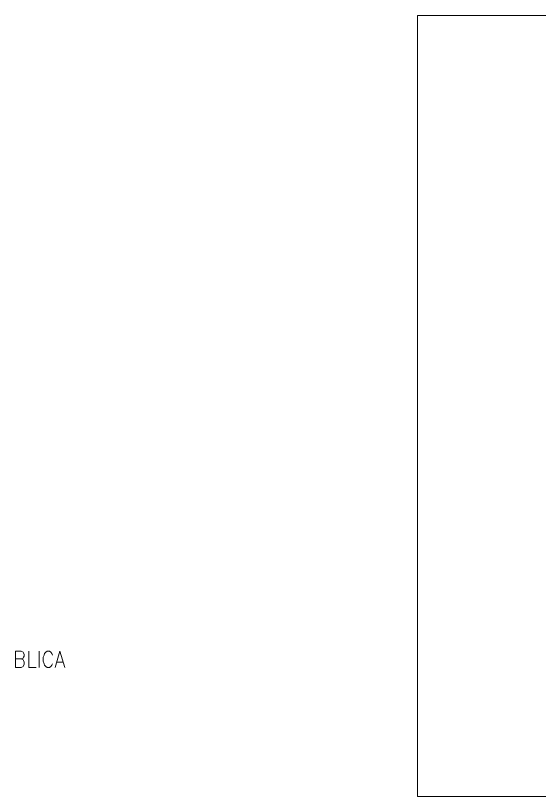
# Model space of a CAD drawing. Header units: millimetres. Extents: x 2928 to 3112, y 1220 to 1280.
# Drawn here: x 3087.42 to 3093.92, y 1247.59 to 1257.28 of the extents above; entities that cross this region are included whole.
import ezdxf

# ---------------------------------------------------------------- set-up
doc = ezdxf.new("R2010")
doc.units = ezdxf.units.MM

msp = doc.modelspace()

# ---------------------------------------------------------------- linework, layer by layer
at = {"color": 7, "linetype": 'Continuous', "lineweight": 9, "true_color": 0x000007}
for points in [[(3100.02063, 1247.58732), (3100.40766, 1247.58732), (3100.40766, 1257.283), (3092.40897, 1257.283), (3092.40897, 1247.58732), (3097.60911, 1247.58732)], [(3087.49001, 1249.29424), (3087.51317, 1249.28432), (3087.51978, 1249.27439), (3087.5264, 1249.25454), (3087.5264, 1249.22808), (3087.51978, 1249.20823), (3087.51317, 1249.19831), (3087.49001, 1249.18838), (3087.42054, 1249.18838), (3087.42054, 1249.39017), (3087.49001, 1249.39017), (3087.51317, 1249.38025), (3087.51978, 1249.37032), (3087.5264, 1249.35048), (3087.5264, 1249.33063), (3087.51978, 1249.31409), (3087.51317, 1249.30416), (3087.49001, 1249.29424), (3087.42054, 1249.29424)], [(3087.58264, 1249.39017), (3087.58264, 1249.18838), (3087.67526, 1249.18838)], [(3087.71165, 1249.39017), (3087.71165, 1249.18838), (3087.71165, 1249.18838)], [(3087.88035, 1249.34055), (3087.87043, 1249.3604), (3087.8572, 1249.38025), (3087.84066, 1249.39017), (3087.81089, 1249.39017), (3087.79435, 1249.38025), (3087.78111, 1249.3604), (3087.7745, 1249.34055), (3087.76457, 1249.31409), (3087.76457, 1249.26447), (3087.7745, 1249.2347), (3087.78111, 1249.21816), (3087.79435, 1249.19831), (3087.81089, 1249.18838), (3087.84066, 1249.18838), (3087.8572, 1249.19831), (3087.87043, 1249.21816), (3087.88035, 1249.2347)], [(3087.91013, 1249.18838), (3087.96967, 1249.39017), (3088.03252, 1249.18838)], [(3087.93328, 1249.25454), (3088.00936, 1249.25454), (3088.00936, 1249.25454)]]:
    msp.add_lwpolyline(points, dxfattribs=at)

doc.saveas('drawing.dxf')
